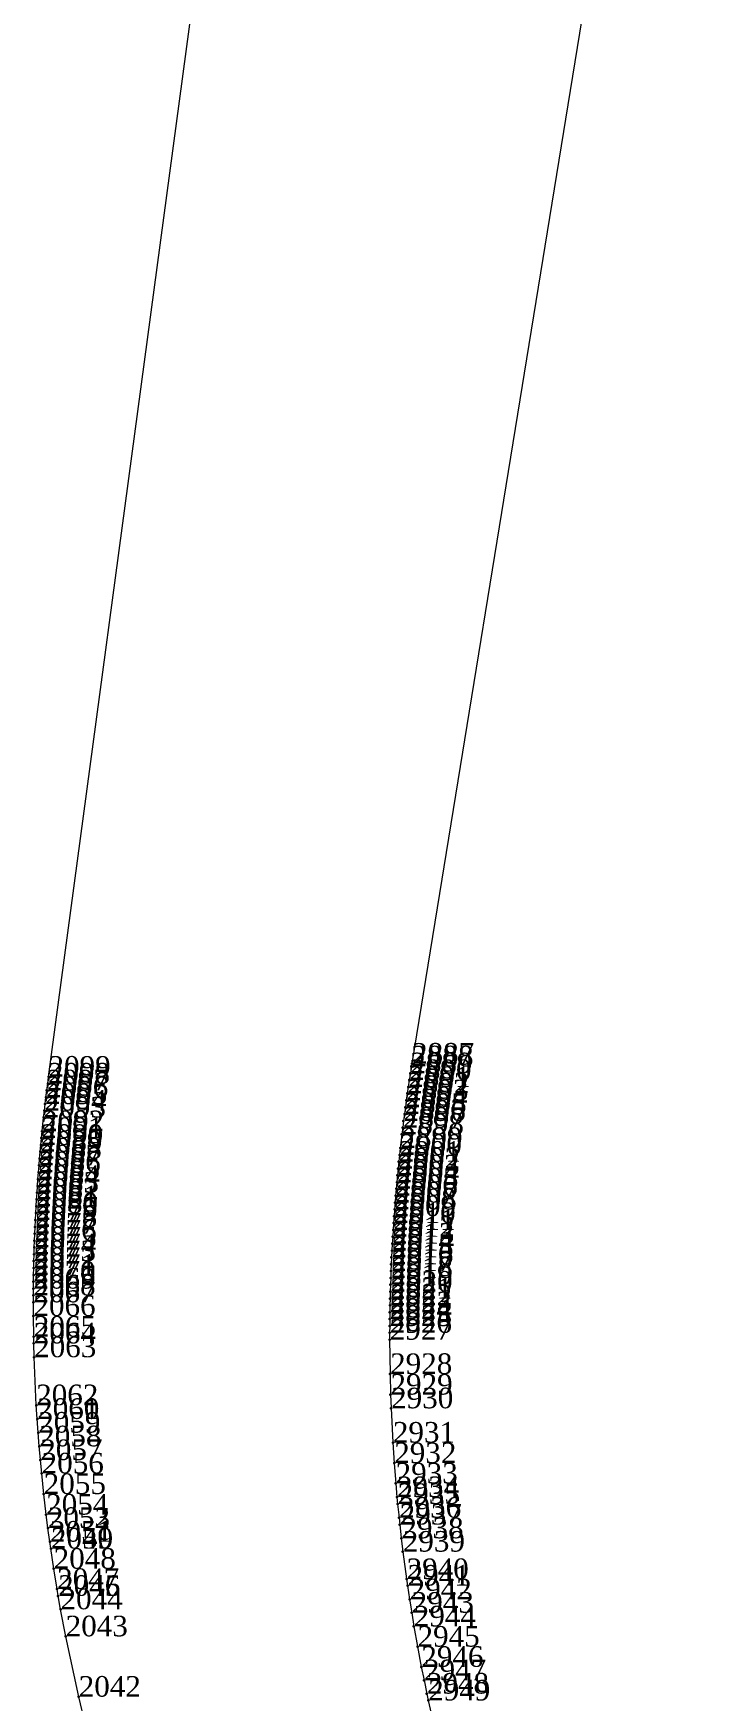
# Model space of a CAD drawing. Header units: metres. Extents: x 543554 to 549226, y 1840763 to 1844579.
# Drawn here: x 546879.62 to 546898.96, y 1842401.26 to 1842449.9 of the extents above; entities that cross this region are included whole.
import ezdxf

# ---------------------------------------------------------------- set-up
doc = ezdxf.new("R2010")
doc.units = ezdxf.units.M
doc.header["$MEASUREMENT"] = 0
for name, color, linetype, lineweight in [('Level 12', 7, 'Continuous', 0), ('Level 30', 7, 'Continuous', 0), ('Level 7', 7, 'Continuous', 0)]:
    doc.layers.add(name, color=color, linetype=linetype, lineweight=lineweight)
doc.styles.add('Style-Vntime', font='Vntime.shx')

# ---------------------------------------------------------------- blocks, each defined once
blk = doc.blocks.new('DDCT')
at = {"layer": 'Level 7', "color": 3, "linetype": 'Continuous', "lineweight": 30}
blk.add_point((0, 0), dxfattribs=at)
blk = doc.blocks.new('SHMIA_2041')
at = {"layer": 'Level 12', "color": 2, "linetype": 'Continuous', "lineweight": 0, "style": 'Style-Vntime'}
blk.add_text('2042', height=0.6, dxfattribs=at).set_placement((0, 0))
blk = doc.blocks.new('SHMIA_2042')
at = {"layer": 'Level 12', "color": 2, "linetype": 'Continuous', "lineweight": 0, "style": 'Style-Vntime'}
blk.add_text('2043', height=0.6, dxfattribs=at).set_placement((0, 0))
blk = doc.blocks.new('SHMIA_2043')
at = {"layer": 'Level 12', "color": 2, "linetype": 'Continuous', "lineweight": 0, "style": 'Style-Vntime'}
blk.add_text('2044', height=0.6, dxfattribs=at).set_placement((0, 0))
blk = doc.blocks.new('SHMIA_2044')
at = {"layer": 'Level 12', "color": 2, "linetype": 'Continuous', "lineweight": 0, "style": 'Style-Vntime'}
blk.add_text('2045', height=0.6, dxfattribs=at).set_placement((0, 0))
blk = doc.blocks.new('SHMIA_2045')
at = {"layer": 'Level 12', "color": 2, "linetype": 'Continuous', "lineweight": 0, "style": 'Style-Vntime'}
blk.add_text('2046', height=0.6, dxfattribs=at).set_placement((0, 0))
blk = doc.blocks.new('SHMIA_2046')
at = {"layer": 'Level 12', "color": 2, "linetype": 'Continuous', "lineweight": 0, "style": 'Style-Vntime'}
blk.add_text('2047', height=0.6, dxfattribs=at).set_placement((0, 0))
blk = doc.blocks.new('SHMIA_2047')
at = {"layer": 'Level 12', "color": 2, "linetype": 'Continuous', "lineweight": 0, "style": 'Style-Vntime'}
blk.add_text('2048', height=0.6, dxfattribs=at).set_placement((0, 0))
blk = doc.blocks.new('SHMIA_2048')
at = {"layer": 'Level 12', "color": 2, "linetype": 'Continuous', "lineweight": 0, "style": 'Style-Vntime'}
blk.add_text('2049', height=0.6, dxfattribs=at).set_placement((0, 0))
blk = doc.blocks.new('SHMIA_2049')
at = {"layer": 'Level 12', "color": 2, "linetype": 'Continuous', "lineweight": 0, "style": 'Style-Vntime'}
blk.add_text('2050', height=0.6, dxfattribs=at).set_placement((0, 0))
blk = doc.blocks.new('SHMIA_2050')
at = {"layer": 'Level 12', "color": 2, "linetype": 'Continuous', "lineweight": 0, "style": 'Style-Vntime'}
blk.add_text('2051', height=0.6, dxfattribs=at).set_placement((0, 0))
blk = doc.blocks.new('SHMIA_2051')
at = {"layer": 'Level 12', "color": 2, "linetype": 'Continuous', "lineweight": 0, "style": 'Style-Vntime'}
blk.add_text('2052', height=0.6, dxfattribs=at).set_placement((0, 0))
blk = doc.blocks.new('SHMIA_2052')
at = {"layer": 'Level 12', "color": 2, "linetype": 'Continuous', "lineweight": 0, "style": 'Style-Vntime'}
blk.add_text('2053', height=0.6, dxfattribs=at).set_placement((0, 0))
blk = doc.blocks.new('SHMIA_2053')
at = {"layer": 'Level 12', "color": 2, "linetype": 'Continuous', "lineweight": 0, "style": 'Style-Vntime'}
blk.add_text('2054', height=0.6, dxfattribs=at).set_placement((0, 0))
blk = doc.blocks.new('SHMIA_2054')
at = {"layer": 'Level 12', "color": 2, "linetype": 'Continuous', "lineweight": 0, "style": 'Style-Vntime'}
blk.add_text('2055', height=0.6, dxfattribs=at).set_placement((0, 0))
blk = doc.blocks.new('SHMIA_2055')
at = {"layer": 'Level 12', "color": 2, "linetype": 'Continuous', "lineweight": 0, "style": 'Style-Vntime'}
blk.add_text('2056', height=0.6, dxfattribs=at).set_placement((0, 0))
blk = doc.blocks.new('SHMIA_2056')
at = {"layer": 'Level 12', "color": 2, "linetype": 'Continuous', "lineweight": 0, "style": 'Style-Vntime'}
blk.add_text('2057', height=0.6, dxfattribs=at).set_placement((0, 0))
blk = doc.blocks.new('SHMIA_2057')
at = {"layer": 'Level 12', "color": 2, "linetype": 'Continuous', "lineweight": 0, "style": 'Style-Vntime'}
blk.add_text('2058', height=0.6, dxfattribs=at).set_placement((0, 0))
blk = doc.blocks.new('SHMIA_2058')
at = {"layer": 'Level 12', "color": 2, "linetype": 'Continuous', "lineweight": 0, "style": 'Style-Vntime'}
blk.add_text('2059', height=0.6, dxfattribs=at).set_placement((0, 0))
blk = doc.blocks.new('SHMIA_2059')
at = {"layer": 'Level 12', "color": 2, "linetype": 'Continuous', "lineweight": 0, "style": 'Style-Vntime'}
blk.add_text('2060', height=0.6, dxfattribs=at).set_placement((0, 0))
blk = doc.blocks.new('SHMIA_2060')
at = {"layer": 'Level 12', "color": 2, "linetype": 'Continuous', "lineweight": 0, "style": 'Style-Vntime'}
blk.add_text('2061', height=0.6, dxfattribs=at).set_placement((0, 0))
blk = doc.blocks.new('SHMIA_2061')
at = {"layer": 'Level 12', "color": 2, "linetype": 'Continuous', "lineweight": 0, "style": 'Style-Vntime'}
blk.add_text('2062', height=0.6, dxfattribs=at).set_placement((0, 0))
blk = doc.blocks.new('SHMIA_2062')
at = {"layer": 'Level 12', "color": 2, "linetype": 'Continuous', "lineweight": 0, "style": 'Style-Vntime'}
blk.add_text('2063', height=0.6, dxfattribs=at).set_placement((0, 0))
blk = doc.blocks.new('SHMIA_2063')
at = {"layer": 'Level 12', "color": 2, "linetype": 'Continuous', "lineweight": 0, "style": 'Style-Vntime'}
blk.add_text('2064', height=0.6, dxfattribs=at).set_placement((0, 0))
blk = doc.blocks.new('SHMIA_2064')
at = {"layer": 'Level 12', "color": 2, "linetype": 'Continuous', "lineweight": 0, "style": 'Style-Vntime'}
blk.add_text('2065', height=0.6, dxfattribs=at).set_placement((0, 0))
blk = doc.blocks.new('SHMIA_2065')
at = {"layer": 'Level 12', "color": 2, "linetype": 'Continuous', "lineweight": 0, "style": 'Style-Vntime'}
blk.add_text('2066', height=0.6, dxfattribs=at).set_placement((0, 0))
blk = doc.blocks.new('SHMIA_2066')
at = {"layer": 'Level 12', "color": 2, "linetype": 'Continuous', "lineweight": 0, "style": 'Style-Vntime'}
blk.add_text('2067', height=0.6, dxfattribs=at).set_placement((0, 0))
blk = doc.blocks.new('SHMIA_2067')
at = {"layer": 'Level 12', "color": 2, "linetype": 'Continuous', "lineweight": 0, "style": 'Style-Vntime'}
blk.add_text('2068', height=0.6, dxfattribs=at).set_placement((0, 0))
blk = doc.blocks.new('SHMIA_2068')
at = {"layer": 'Level 12', "color": 2, "linetype": 'Continuous', "lineweight": 0, "style": 'Style-Vntime'}
blk.add_text('2069', height=0.6, dxfattribs=at).set_placement((0, 0))
blk = doc.blocks.new('SHMIA_2069')
at = {"layer": 'Level 12', "color": 2, "linetype": 'Continuous', "lineweight": 0, "style": 'Style-Vntime'}
blk.add_text('2070', height=0.6, dxfattribs=at).set_placement((0, 0))
blk = doc.blocks.new('SHMIA_2070')
at = {"layer": 'Level 12', "color": 2, "linetype": 'Continuous', "lineweight": 0, "style": 'Style-Vntime'}
blk.add_text('2071', height=0.6, dxfattribs=at).set_placement((0, 0))
blk = doc.blocks.new('SHMIA_2071')
at = {"layer": 'Level 12', "color": 2, "linetype": 'Continuous', "lineweight": 0, "style": 'Style-Vntime'}
blk.add_text('2072', height=0.6, dxfattribs=at).set_placement((0, 0))
blk = doc.blocks.new('SHMIA_2072')
at = {"layer": 'Level 12', "color": 2, "linetype": 'Continuous', "lineweight": 0, "style": 'Style-Vntime'}
blk.add_text('2073', height=0.6, dxfattribs=at).set_placement((0, 0))
blk = doc.blocks.new('SHMIA_2073')
at = {"layer": 'Level 12', "color": 2, "linetype": 'Continuous', "lineweight": 0, "style": 'Style-Vntime'}
blk.add_text('2074', height=0.6, dxfattribs=at).set_placement((0, 0))
blk = doc.blocks.new('SHMIA_2074')
at = {"layer": 'Level 12', "color": 2, "linetype": 'Continuous', "lineweight": 0, "style": 'Style-Vntime'}
blk.add_text('2075', height=0.6, dxfattribs=at).set_placement((0, 0))
blk = doc.blocks.new('SHMIA_2075')
at = {"layer": 'Level 12', "color": 2, "linetype": 'Continuous', "lineweight": 0, "style": 'Style-Vntime'}
blk.add_text('2076', height=0.6, dxfattribs=at).set_placement((0, 0))
blk = doc.blocks.new('SHMIA_2076')
at = {"layer": 'Level 12', "color": 2, "linetype": 'Continuous', "lineweight": 0, "style": 'Style-Vntime'}
blk.add_text('2077', height=0.6, dxfattribs=at).set_placement((0, 0))
blk = doc.blocks.new('SHMIA_2077')
at = {"layer": 'Level 12', "color": 2, "linetype": 'Continuous', "lineweight": 0, "style": 'Style-Vntime'}
blk.add_text('2078', height=0.6, dxfattribs=at).set_placement((0, 0))
blk = doc.blocks.new('SHMIA_2078')
at = {"layer": 'Level 12', "color": 2, "linetype": 'Continuous', "lineweight": 0, "style": 'Style-Vntime'}
blk.add_text('2079', height=0.6, dxfattribs=at).set_placement((0, 0))
blk = doc.blocks.new('SHMIA_2079')
at = {"layer": 'Level 12', "color": 2, "linetype": 'Continuous', "lineweight": 0, "style": 'Style-Vntime'}
blk.add_text('2080', height=0.6, dxfattribs=at).set_placement((0, 0))
blk = doc.blocks.new('SHMIA_2080')
at = {"layer": 'Level 12', "color": 2, "linetype": 'Continuous', "lineweight": 0, "style": 'Style-Vntime'}
blk.add_text('2081', height=0.6, dxfattribs=at).set_placement((0, 0))
blk = doc.blocks.new('SHMIA_2081')
at = {"layer": 'Level 12', "color": 2, "linetype": 'Continuous', "lineweight": 0, "style": 'Style-Vntime'}
blk.add_text('2082', height=0.6, dxfattribs=at).set_placement((0, 0))
blk = doc.blocks.new('SHMIA_2082')
at = {"layer": 'Level 12', "color": 2, "linetype": 'Continuous', "lineweight": 0, "style": 'Style-Vntime'}
blk.add_text('2083', height=0.6, dxfattribs=at).set_placement((0, 0))
blk = doc.blocks.new('SHMIA_2083')
at = {"layer": 'Level 12', "color": 2, "linetype": 'Continuous', "lineweight": 0, "style": 'Style-Vntime'}
blk.add_text('2084', height=0.6, dxfattribs=at).set_placement((0, 0))
blk = doc.blocks.new('SHMIA_2084')
at = {"layer": 'Level 12', "color": 2, "linetype": 'Continuous', "lineweight": 0, "style": 'Style-Vntime'}
blk.add_text('2085', height=0.6, dxfattribs=at).set_placement((0, 0))
blk = doc.blocks.new('SHMIA_2085')
at = {"layer": 'Level 12', "color": 2, "linetype": 'Continuous', "lineweight": 0, "style": 'Style-Vntime'}
blk.add_text('2086', height=0.6, dxfattribs=at).set_placement((0, 0))
blk = doc.blocks.new('SHMIA_2086')
at = {"layer": 'Level 12', "color": 2, "linetype": 'Continuous', "lineweight": 0, "style": 'Style-Vntime'}
blk.add_text('2087', height=0.6, dxfattribs=at).set_placement((0, 0))
blk = doc.blocks.new('SHMIA_2087')
at = {"layer": 'Level 12', "color": 2, "linetype": 'Continuous', "lineweight": 0, "style": 'Style-Vntime'}
blk.add_text('2088', height=0.6, dxfattribs=at).set_placement((0, 0))
blk = doc.blocks.new('SHMIA_2088')
at = {"layer": 'Level 12', "color": 2, "linetype": 'Continuous', "lineweight": 0, "style": 'Style-Vntime'}
blk.add_text('2089', height=0.6, dxfattribs=at).set_placement((0, 0))
blk = doc.blocks.new('SHMIA_2089')
at = {"layer": 'Level 12', "color": 2, "linetype": 'Continuous', "lineweight": 0, "style": 'Style-Vntime'}
blk.add_text('2090', height=0.6, dxfattribs=at).set_placement((0, 0))
blk = doc.blocks.new('SHMIA_2090')
at = {"layer": 'Level 12', "color": 2, "linetype": 'Continuous', "lineweight": 0, "style": 'Style-Vntime'}
blk.add_text('2091', height=0.6, dxfattribs=at).set_placement((0, 0))
blk = doc.blocks.new('SHMIA_2091')
at = {"layer": 'Level 12', "color": 2, "linetype": 'Continuous', "lineweight": 0, "style": 'Style-Vntime'}
blk.add_text('2092', height=0.6, dxfattribs=at).set_placement((0, 0))
blk = doc.blocks.new('SHMIA_2092')
at = {"layer": 'Level 12', "color": 2, "linetype": 'Continuous', "lineweight": 0, "style": 'Style-Vntime'}
blk.add_text('2093', height=0.6, dxfattribs=at).set_placement((0, 0))
blk = doc.blocks.new('SHMIA_2093')
at = {"layer": 'Level 12', "color": 2, "linetype": 'Continuous', "lineweight": 0, "style": 'Style-Vntime'}
blk.add_text('2094', height=0.6, dxfattribs=at).set_placement((0, 0))
blk = doc.blocks.new('SHMIA_2094')
at = {"layer": 'Level 12', "color": 2, "linetype": 'Continuous', "lineweight": 0, "style": 'Style-Vntime'}
blk.add_text('2095', height=0.6, dxfattribs=at).set_placement((0, 0))
blk = doc.blocks.new('SHMIA_2095')
at = {"layer": 'Level 12', "color": 2, "linetype": 'Continuous', "lineweight": 0, "style": 'Style-Vntime'}
blk.add_text('2096', height=0.6, dxfattribs=at).set_placement((0, 0))
blk = doc.blocks.new('SHMIA_2096')
at = {"layer": 'Level 12', "color": 2, "linetype": 'Continuous', "lineweight": 0, "style": 'Style-Vntime'}
blk.add_text('2097', height=0.6, dxfattribs=at).set_placement((0, 0))
blk = doc.blocks.new('SHMIA_2097')
at = {"layer": 'Level 12', "color": 2, "linetype": 'Continuous', "lineweight": 0, "style": 'Style-Vntime'}
blk.add_text('2098', height=0.6, dxfattribs=at).set_placement((0, 0))
blk = doc.blocks.new('SHMIA_2098')
at = {"layer": 'Level 12', "color": 2, "linetype": 'Continuous', "lineweight": 0, "style": 'Style-Vntime'}
blk.add_text('2099', height=0.6, dxfattribs=at).set_placement((0, 0))
blk = doc.blocks.new('SHMIA_2886')
at = {"layer": 'Level 12', "color": 2, "linetype": 'Continuous', "lineweight": 0, "style": 'Style-Vntime'}
blk.add_text('2887', height=0.6, dxfattribs=at).set_placement((0, 0))
blk = doc.blocks.new('SHMIA_2887')
at = {"layer": 'Level 12', "color": 2, "linetype": 'Continuous', "lineweight": 0, "style": 'Style-Vntime'}
blk.add_text('2888', height=0.6, dxfattribs=at).set_placement((0, 0))
blk = doc.blocks.new('SHMIA_2888')
at = {"layer": 'Level 12', "color": 2, "linetype": 'Continuous', "lineweight": 0, "style": 'Style-Vntime'}
blk.add_text('2889', height=0.6, dxfattribs=at).set_placement((0, 0))
blk = doc.blocks.new('SHMIA_2889')
at = {"layer": 'Level 12', "color": 2, "linetype": 'Continuous', "lineweight": 0, "style": 'Style-Vntime'}
blk.add_text('2890', height=0.6, dxfattribs=at).set_placement((0, 0))
blk = doc.blocks.new('SHMIA_2890')
at = {"layer": 'Level 12', "color": 2, "linetype": 'Continuous', "lineweight": 0, "style": 'Style-Vntime'}
blk.add_text('2891', height=0.6, dxfattribs=at).set_placement((0, 0))
blk = doc.blocks.new('SHMIA_2891')
at = {"layer": 'Level 12', "color": 2, "linetype": 'Continuous', "lineweight": 0, "style": 'Style-Vntime'}
blk.add_text('2892', height=0.6, dxfattribs=at).set_placement((0, 0))
blk = doc.blocks.new('SHMIA_2892')
at = {"layer": 'Level 12', "color": 2, "linetype": 'Continuous', "lineweight": 0, "style": 'Style-Vntime'}
blk.add_text('2893', height=0.6, dxfattribs=at).set_placement((0, 0))
blk = doc.blocks.new('SHMIA_2893')
at = {"layer": 'Level 12', "color": 2, "linetype": 'Continuous', "lineweight": 0, "style": 'Style-Vntime'}
blk.add_text('2894', height=0.6, dxfattribs=at).set_placement((0, 0))
blk = doc.blocks.new('SHMIA_2894')
at = {"layer": 'Level 12', "color": 2, "linetype": 'Continuous', "lineweight": 0, "style": 'Style-Vntime'}
blk.add_text('2895', height=0.6, dxfattribs=at).set_placement((0, 0))
blk = doc.blocks.new('SHMIA_2895')
at = {"layer": 'Level 12', "color": 2, "linetype": 'Continuous', "lineweight": 0, "style": 'Style-Vntime'}
blk.add_text('2896', height=0.6, dxfattribs=at).set_placement((0, 0))
blk = doc.blocks.new('SHMIA_2896')
at = {"layer": 'Level 12', "color": 2, "linetype": 'Continuous', "lineweight": 0, "style": 'Style-Vntime'}
blk.add_text('2897', height=0.6, dxfattribs=at).set_placement((0, 0))
blk = doc.blocks.new('SHMIA_2897')
at = {"layer": 'Level 12', "color": 2, "linetype": 'Continuous', "lineweight": 0, "style": 'Style-Vntime'}
blk.add_text('2898', height=0.6, dxfattribs=at).set_placement((0, 0))
blk = doc.blocks.new('SHMIA_2898')
at = {"layer": 'Level 12', "color": 2, "linetype": 'Continuous', "lineweight": 0, "style": 'Style-Vntime'}
blk.add_text('2899', height=0.6, dxfattribs=at).set_placement((0, 0))
blk = doc.blocks.new('SHMIA_2899')
at = {"layer": 'Level 12', "color": 2, "linetype": 'Continuous', "lineweight": 0, "style": 'Style-Vntime'}
blk.add_text('2900', height=0.6, dxfattribs=at).set_placement((0, 0))
blk = doc.blocks.new('SHMIA_2900')
at = {"layer": 'Level 12', "color": 2, "linetype": 'Continuous', "lineweight": 0, "style": 'Style-Vntime'}
blk.add_text('2901', height=0.6, dxfattribs=at).set_placement((0, 0))
blk = doc.blocks.new('SHMIA_2901')
at = {"layer": 'Level 12', "color": 2, "linetype": 'Continuous', "lineweight": 0, "style": 'Style-Vntime'}
blk.add_text('2902', height=0.6, dxfattribs=at).set_placement((0, 0))
blk = doc.blocks.new('SHMIA_2902')
at = {"layer": 'Level 12', "color": 2, "linetype": 'Continuous', "lineweight": 0, "style": 'Style-Vntime'}
blk.add_text('2903', height=0.6, dxfattribs=at).set_placement((0, 0))
blk = doc.blocks.new('SHMIA_2903')
at = {"layer": 'Level 12', "color": 2, "linetype": 'Continuous', "lineweight": 0, "style": 'Style-Vntime'}
blk.add_text('2904', height=0.6, dxfattribs=at).set_placement((0, 0))
blk = doc.blocks.new('SHMIA_2904')
at = {"layer": 'Level 12', "color": 2, "linetype": 'Continuous', "lineweight": 0, "style": 'Style-Vntime'}
blk.add_text('2905', height=0.6, dxfattribs=at).set_placement((0, 0))
blk = doc.blocks.new('SHMIA_2905')
at = {"layer": 'Level 12', "color": 2, "linetype": 'Continuous', "lineweight": 0, "style": 'Style-Vntime'}
blk.add_text('2906', height=0.6, dxfattribs=at).set_placement((0, 0))
blk = doc.blocks.new('SHMIA_2906')
at = {"layer": 'Level 12', "color": 2, "linetype": 'Continuous', "lineweight": 0, "style": 'Style-Vntime'}
blk.add_text('2907', height=0.6, dxfattribs=at).set_placement((0, 0))
blk = doc.blocks.new('SHMIA_2907')
at = {"layer": 'Level 12', "color": 2, "linetype": 'Continuous', "lineweight": 0, "style": 'Style-Vntime'}
blk.add_text('2908', height=0.6, dxfattribs=at).set_placement((0, 0))
blk = doc.blocks.new('SHMIA_2908')
at = {"layer": 'Level 12', "color": 2, "linetype": 'Continuous', "lineweight": 0, "style": 'Style-Vntime'}
blk.add_text('2909', height=0.6, dxfattribs=at).set_placement((0, 0))
blk = doc.blocks.new('SHMIA_2909')
at = {"layer": 'Level 12', "color": 2, "linetype": 'Continuous', "lineweight": 0, "style": 'Style-Vntime'}
blk.add_text('2910', height=0.6, dxfattribs=at).set_placement((0, 0))
blk = doc.blocks.new('SHMIA_2910')
at = {"layer": 'Level 12', "color": 2, "linetype": 'Continuous', "lineweight": 0, "style": 'Style-Vntime'}
blk.add_text('2911', height=0.6, dxfattribs=at).set_placement((0, 0))
blk = doc.blocks.new('SHMIA_2911')
at = {"layer": 'Level 12', "color": 2, "linetype": 'Continuous', "lineweight": 0, "style": 'Style-Vntime'}
blk.add_text('2912', height=0.6, dxfattribs=at).set_placement((0, 0))
blk = doc.blocks.new('SHMIA_2912')
at = {"layer": 'Level 12', "color": 2, "linetype": 'Continuous', "lineweight": 0, "style": 'Style-Vntime'}
blk.add_text('2913', height=0.6, dxfattribs=at).set_placement((0, 0))
blk = doc.blocks.new('SHMIA_2913')
at = {"layer": 'Level 12', "color": 2, "linetype": 'Continuous', "lineweight": 0, "style": 'Style-Vntime'}
blk.add_text('2914', height=0.6, dxfattribs=at).set_placement((0, 0))
blk = doc.blocks.new('SHMIA_2914')
at = {"layer": 'Level 12', "color": 2, "linetype": 'Continuous', "lineweight": 0, "style": 'Style-Vntime'}
blk.add_text('2915', height=0.6, dxfattribs=at).set_placement((0, 0))
blk = doc.blocks.new('SHMIA_2915')
at = {"layer": 'Level 12', "color": 2, "linetype": 'Continuous', "lineweight": 0, "style": 'Style-Vntime'}
blk.add_text('2916', height=0.6, dxfattribs=at).set_placement((0, 0))
blk = doc.blocks.new('SHMIA_2916')
at = {"layer": 'Level 12', "color": 2, "linetype": 'Continuous', "lineweight": 0, "style": 'Style-Vntime'}
blk.add_text('2917', height=0.6, dxfattribs=at).set_placement((0, 0))
blk = doc.blocks.new('SHMIA_2917')
at = {"layer": 'Level 12', "color": 2, "linetype": 'Continuous', "lineweight": 0, "style": 'Style-Vntime'}
blk.add_text('2918', height=0.6, dxfattribs=at).set_placement((0, 0))
blk = doc.blocks.new('SHMIA_2918')
at = {"layer": 'Level 12', "color": 2, "linetype": 'Continuous', "lineweight": 0, "style": 'Style-Vntime'}
blk.add_text('2919', height=0.6, dxfattribs=at).set_placement((0, 0))
blk = doc.blocks.new('SHMIA_2919')
at = {"layer": 'Level 12', "color": 2, "linetype": 'Continuous', "lineweight": 0, "style": 'Style-Vntime'}
blk.add_text('2920', height=0.6, dxfattribs=at).set_placement((0, 0))
blk = doc.blocks.new('SHMIA_2920')
at = {"layer": 'Level 12', "color": 2, "linetype": 'Continuous', "lineweight": 0, "style": 'Style-Vntime'}
blk.add_text('2921', height=0.6, dxfattribs=at).set_placement((0, 0))
blk = doc.blocks.new('SHMIA_2921')
at = {"layer": 'Level 12', "color": 2, "linetype": 'Continuous', "lineweight": 0, "style": 'Style-Vntime'}
blk.add_text('2922', height=0.6, dxfattribs=at).set_placement((0, 0))
blk = doc.blocks.new('SHMIA_2922')
at = {"layer": 'Level 12', "color": 2, "linetype": 'Continuous', "lineweight": 0, "style": 'Style-Vntime'}
blk.add_text('2923', height=0.6, dxfattribs=at).set_placement((0, 0))
blk = doc.blocks.new('SHMIA_2923')
at = {"layer": 'Level 12', "color": 2, "linetype": 'Continuous', "lineweight": 0, "style": 'Style-Vntime'}
blk.add_text('2924', height=0.6, dxfattribs=at).set_placement((0, 0))
blk = doc.blocks.new('SHMIA_2924')
at = {"layer": 'Level 12', "color": 2, "linetype": 'Continuous', "lineweight": 0, "style": 'Style-Vntime'}
blk.add_text('2925', height=0.6, dxfattribs=at).set_placement((0, 0))
blk = doc.blocks.new('SHMIA_2925')
at = {"layer": 'Level 12', "color": 2, "linetype": 'Continuous', "lineweight": 0, "style": 'Style-Vntime'}
blk.add_text('2926', height=0.6, dxfattribs=at).set_placement((0, 0))
blk = doc.blocks.new('SHMIA_2926')
at = {"layer": 'Level 12', "color": 2, "linetype": 'Continuous', "lineweight": 0, "style": 'Style-Vntime'}
blk.add_text('2927', height=0.6, dxfattribs=at).set_placement((0, 0))
blk = doc.blocks.new('SHMIA_2927')
at = {"layer": 'Level 12', "color": 2, "linetype": 'Continuous', "lineweight": 0, "style": 'Style-Vntime'}
blk.add_text('2928', height=0.6, dxfattribs=at).set_placement((0, 0))
blk = doc.blocks.new('SHMIA_2928')
at = {"layer": 'Level 12', "color": 2, "linetype": 'Continuous', "lineweight": 0, "style": 'Style-Vntime'}
blk.add_text('2929', height=0.6, dxfattribs=at).set_placement((0, 0))
blk = doc.blocks.new('SHMIA_2929')
at = {"layer": 'Level 12', "color": 2, "linetype": 'Continuous', "lineweight": 0, "style": 'Style-Vntime'}
blk.add_text('2930', height=0.6, dxfattribs=at).set_placement((0, 0))
blk = doc.blocks.new('SHMIA_2930')
at = {"layer": 'Level 12', "color": 2, "linetype": 'Continuous', "lineweight": 0, "style": 'Style-Vntime'}
blk.add_text('2931', height=0.6, dxfattribs=at).set_placement((0, 0))
blk = doc.blocks.new('SHMIA_2931')
at = {"layer": 'Level 12', "color": 2, "linetype": 'Continuous', "lineweight": 0, "style": 'Style-Vntime'}
blk.add_text('2932', height=0.6, dxfattribs=at).set_placement((0, 0))
blk = doc.blocks.new('SHMIA_2932')
at = {"layer": 'Level 12', "color": 2, "linetype": 'Continuous', "lineweight": 0, "style": 'Style-Vntime'}
blk.add_text('2933', height=0.6, dxfattribs=at).set_placement((0, 0))
blk = doc.blocks.new('SHMIA_2933')
at = {"layer": 'Level 12', "color": 2, "linetype": 'Continuous', "lineweight": 0, "style": 'Style-Vntime'}
blk.add_text('2934', height=0.6, dxfattribs=at).set_placement((0, 0))
blk = doc.blocks.new('SHMIA_2934')
at = {"layer": 'Level 12', "color": 2, "linetype": 'Continuous', "lineweight": 0, "style": 'Style-Vntime'}
blk.add_text('2935', height=0.6, dxfattribs=at).set_placement((0, 0))
blk = doc.blocks.new('SHMIA_2935')
at = {"layer": 'Level 12', "color": 2, "linetype": 'Continuous', "lineweight": 0, "style": 'Style-Vntime'}
blk.add_text('2936', height=0.6, dxfattribs=at).set_placement((0, 0))
blk = doc.blocks.new('SHMIA_2936')
at = {"layer": 'Level 12', "color": 2, "linetype": 'Continuous', "lineweight": 0, "style": 'Style-Vntime'}
blk.add_text('2937', height=0.6, dxfattribs=at).set_placement((0, 0))
blk = doc.blocks.new('SHMIA_2937')
at = {"layer": 'Level 12', "color": 2, "linetype": 'Continuous', "lineweight": 0, "style": 'Style-Vntime'}
blk.add_text('2938', height=0.6, dxfattribs=at).set_placement((0, 0))
blk = doc.blocks.new('SHMIA_2938')
at = {"layer": 'Level 12', "color": 2, "linetype": 'Continuous', "lineweight": 0, "style": 'Style-Vntime'}
blk.add_text('2939', height=0.6, dxfattribs=at).set_placement((0, 0))
blk = doc.blocks.new('SHMIA_2939')
at = {"layer": 'Level 12', "color": 2, "linetype": 'Continuous', "lineweight": 0, "style": 'Style-Vntime'}
blk.add_text('2940', height=0.6, dxfattribs=at).set_placement((0, 0))
blk = doc.blocks.new('SHMIA_2940')
at = {"layer": 'Level 12', "color": 2, "linetype": 'Continuous', "lineweight": 0, "style": 'Style-Vntime'}
blk.add_text('2941', height=0.6, dxfattribs=at).set_placement((0, 0))
blk = doc.blocks.new('SHMIA_2941')
at = {"layer": 'Level 12', "color": 2, "linetype": 'Continuous', "lineweight": 0, "style": 'Style-Vntime'}
blk.add_text('2942', height=0.6, dxfattribs=at).set_placement((0, 0))
blk = doc.blocks.new('SHMIA_2942')
at = {"layer": 'Level 12', "color": 2, "linetype": 'Continuous', "lineweight": 0, "style": 'Style-Vntime'}
blk.add_text('2943', height=0.6, dxfattribs=at).set_placement((0, 0))
blk = doc.blocks.new('SHMIA_2943')
at = {"layer": 'Level 12', "color": 2, "linetype": 'Continuous', "lineweight": 0, "style": 'Style-Vntime'}
blk.add_text('2944', height=0.6, dxfattribs=at).set_placement((0, 0))
blk = doc.blocks.new('SHMIA_2944')
at = {"layer": 'Level 12', "color": 2, "linetype": 'Continuous', "lineweight": 0, "style": 'Style-Vntime'}
blk.add_text('2945', height=0.6, dxfattribs=at).set_placement((0, 0))
blk = doc.blocks.new('SHMIA_2945')
at = {"layer": 'Level 12', "color": 2, "linetype": 'Continuous', "lineweight": 0, "style": 'Style-Vntime'}
blk.add_text('2946', height=0.6, dxfattribs=at).set_placement((0, 0))
blk = doc.blocks.new('SHMIA_2946')
at = {"layer": 'Level 12', "color": 2, "linetype": 'Continuous', "lineweight": 0, "style": 'Style-Vntime'}
blk.add_text('2947', height=0.6, dxfattribs=at).set_placement((0, 0))
blk = doc.blocks.new('SHMIA_2947')
at = {"layer": 'Level 12', "color": 2, "linetype": 'Continuous', "lineweight": 0, "style": 'Style-Vntime'}
blk.add_text('2948', height=0.6, dxfattribs=at).set_placement((0, 0))
blk = doc.blocks.new('SHMIA_2948')
at = {"layer": 'Level 12', "color": 2, "linetype": 'Continuous', "lineweight": 0, "style": 'Style-Vntime'}
blk.add_text('2949', height=0.6, dxfattribs=at).set_placement((0, 0))

msp = doc.modelspace()

# ---------------------------------------------------------------- linework, layer by layer
at = {"layer": 'Level 30', "color": 2, "linetype": 'Continuous', "lineweight": 0, "flags": 128}
for points in [[(546881.1313, 1842400.6223), (546880.9422, 1842401.3996), (546880.5622, 1842403.1589), (546880.4138, 1842403.945), (546880.3443, 1842404.3389), (546880.3443, 1842404.339), (546880.3107, 1842404.5361), (546880.2147, 1842405.1284), (546880.1258, 1842405.7217), (546880.1258, 1842405.7218), (546880.0978, 1842405.9198), (546880.0441, 1842406.3161), (546880.0441, 1842406.3162), (546879.9936, 1842406.713), (546879.9237, 1842407.3089), (546879.861, 1842407.9056), (546879.8232, 1842408.3038), (546879.7886, 1842408.7023), (546879.7572, 1842409.1011), (546879.7289, 1842409.5), (546879.7289, 1842409.5001), (546879.7039, 1842409.8993), (546879.6414, 1842411.2978), (546879.6307, 1842411.6977), (546879.6266, 1842411.8976), (546879.619, 1842412.4976), (546879.6179, 1842412.8976), (546879.6186, 1842413.0976), (546879.62, 1842413.2976), (546879.6223, 1842413.4976), (546879.6254, 1842413.6975), (546879.6292, 1842413.8975), (546879.6339, 1842414.0975), (546879.6394, 1842414.2974), (546879.6456, 1842414.4973), (546879.6527, 1842414.6972), (546879.6606, 1842414.897), (546879.6692, 1842415.0968), (546879.6787, 1842415.2966), (546879.6889, 1842415.4963), (546879.7, 1842415.696), (546879.7119, 1842415.8957), (546879.7245, 1842416.0953), (546879.738, 1842416.2948), (546879.7522, 1842416.4943), (546879.7673, 1842416.6937), (546879.7831, 1842416.8931), (546879.7998, 1842417.0924), (546879.8172, 1842417.2917), (546879.8355, 1842417.4908), (546879.8545, 1842417.6899), (546879.8743, 1842417.8889), (546879.9164, 1842418.2867), (546879.9386, 1842418.4855), (546879.9616, 1842418.6841), (546879.9854, 1842418.8827), (546880.01, 1842419.0812), (546880.0354, 1842419.2796), (546880.0616, 1842419.4776), (546886.9571, 1842470.8894)], [(546898.9571, 1842470.8894), (546890.6552, 1842419.8647), (546890.641, 1842419.7768), (546890.6097, 1842419.5793), (546890.5791, 1842419.3816), (546890.5493, 1842419.1839), (546890.5203, 1842418.986), (546890.4921, 1842418.788), (546890.4647, 1842418.5899), (546890.438, 1842418.3917), (546890.4122, 1842418.1933), (546890.3872, 1842417.9949), (546890.3629, 1842417.7964), (546890.3168, 1842417.399), (546890.295, 1842417.2002), (546890.2739, 1842417.0014), (546890.2536, 1842416.8024), (546890.2342, 1842416.6033), (546890.2155, 1842416.4042), (546890.1976, 1842416.205), (546890.1805, 1842416.0057), (546890.1643, 1842415.8064), (546890.1488, 1842415.607), (546890.1341, 1842415.4075), (546890.1202, 1842415.208), (546890.1071, 1842415.0085), (546890.0948, 1842414.8088), (546890.0833, 1842414.6092), (546890.0726, 1842414.4095), (546890.0627, 1842414.2097), (546890.0536, 1842414.0099), (546890.0453, 1842413.8101), (546890.0378, 1842413.6102), (546890.0311, 1842413.4103), (546890.0252, 1842413.2104), (546890.0201, 1842413.0105), (546890.0158, 1842412.8105), (546890.0123, 1842412.6106), (546890.0096, 1842412.4106), (546890.0077, 1842412.2106), (546890.0066, 1842412.0106), (546890.0063, 1842411.8106), (546890.0168, 1842410.8107), (546890.0327, 1842410.2109), (546890.0473, 1842409.8111), (546890.0977, 1842408.8124), (546890.1376, 1842408.2138), (546890.1847, 1842407.6156), (546890.22, 1842407.2172), (546890.2389, 1842407.0181), (546890.279, 1842406.6201), (546890.3003, 1842406.4212), (546890.3452, 1842406.0238), (546890.3932, 1842405.6267), (546890.4989, 1842404.8337), (546890.5273, 1842404.6357), (546890.5865, 1842404.2401), (546890.6488, 1842403.845), (546890.7144, 1842403.4504), (546890.8185, 1842402.8595), (546890.9298, 1842402.2699), (546891.0079, 1842401.8776), (546891.0891, 1842401.4859), (546891.1309, 1842401.2903), (546891.4933, 1842399.732)]]:
    msp.add_lwpolyline(points, dxfattribs=at)

# ---------------------------------------------------------------- block references
at = {"layer": 'Level 12', "color": 2, "linetype": 'Continuous', "lineweight": 0}
for name, p in [('SHMIA_2887', (546890.64, 1842419.78)), ('SHMIA_2886', (546890.66, 1842419.86)), ('SHMIA_2097', (546880.04, 1842419.28)), ('SHMIA_2098', (546880.06, 1842419.48)), ('SHMIA_2889', (546890.58, 1842419.38)), ('SHMIA_2888', (546890.61, 1842419.58)), ('SHMIA_2095', (546879.99, 1842418.88)), ('SHMIA_2096', (546880.01, 1842419.08)), ('SHMIA_2891', (546890.52, 1842418.99)), ('SHMIA_2890', (546890.55, 1842419.18)), ('SHMIA_2093', (546879.94, 1842418.49)), ('SHMIA_2094', (546879.96, 1842418.68)), ('SHMIA_2894', (546890.44, 1842418.39)), ('SHMIA_2893', (546890.46, 1842418.59)), ('SHMIA_2892', (546890.49, 1842418.79)), ('SHMIA_2091', (546879.87, 1842417.89)), ('SHMIA_2092', (546879.92, 1842418.29)), ('SHMIA_2896', (546890.39, 1842417.99)), ('SHMIA_2895', (546890.41, 1842418.19)), ('SHMIA_2089', (546879.84, 1842417.49)), ('SHMIA_2090', (546879.85, 1842417.69)), ('SHMIA_2898', (546890.32, 1842417.4)), ('SHMIA_2897', (546890.36, 1842417.8)), ('SHMIA_2086', (546879.78, 1842416.89)), ('SHMIA_2087', (546879.8, 1842417.09)), ('SHMIA_2088', (546879.82, 1842417.29)), ('SHMIA_2900', (546890.27, 1842417)), ('SHMIA_2899', (546890.3, 1842417.2)), ('SHMIA_2084', (546879.75, 1842416.49)), ('SHMIA_2085', (546879.77, 1842416.69)), ('SHMIA_2903', (546890.22, 1842416.4)), ('SHMIA_2902', (546890.23, 1842416.6)), ('SHMIA_2901', (546890.25, 1842416.8)), ('SHMIA_2081', (546879.71, 1842415.9)), ('SHMIA_2082', (546879.72, 1842416.1)), ('SHMIA_2083', (546879.74, 1842416.29)), ('SHMIA_2905', (546890.18, 1842416.01)), ('SHMIA_2904', (546890.2, 1842416.21)), ('SHMIA_2079', (546879.69, 1842415.5)), ('SHMIA_2080', (546879.7, 1842415.7)), ('SHMIA_2908', (546890.13, 1842415.41)), ('SHMIA_2907', (546890.15, 1842415.61)), ('SHMIA_2906', (546890.16, 1842415.81)), ('SHMIA_2076', (546879.66, 1842414.9)), ('SHMIA_2077', (546879.67, 1842415.1)), ('SHMIA_2078', (546879.68, 1842415.3)), ('SHMIA_2910', (546890.11, 1842415.01)), ('SHMIA_2909', (546890.12, 1842415.21)), ('SHMIA_2075', (546879.65, 1842414.7)), ('SHMIA_2074', (546879.65, 1842414.5)), ('SHMIA_2912', (546890.08, 1842414.61)), ('SHMIA_2911', (546890.09, 1842414.81)), ('SHMIA_2072', (546879.63, 1842414.1)), ('SHMIA_2073', (546879.64, 1842414.3)), ('SHMIA_2915', (546890.05, 1842414.01)), ('SHMIA_2914', (546890.06, 1842414.21)), ('SHMIA_2913', (546890.07, 1842414.41)), ('SHMIA_2069', (546879.62, 1842413.5)), ('SHMIA_2071', (546879.63, 1842413.9)), ('SHMIA_2070', (546879.63, 1842413.7)), ('SHMIA_2917', (546890.04, 1842413.61)), ('SHMIA_2916', (546890.05, 1842413.81)), ('SHMIA_2068', (546879.62, 1842413.3)), ('SHMIA_2067', (546879.62, 1842413.1)), ('SHMIA_2920', (546890.02, 1842413.01)), ('SHMIA_2918', (546890.03, 1842413.41)), ('SHMIA_2919', (546890.03, 1842413.21)), ('SHMIA_2066', (546879.62, 1842412.9)), ('SHMIA_2065', (546879.62, 1842412.5)), ('SHMIA_2922', (546890.01, 1842412.61)), ('SHMIA_2921', (546890.02, 1842412.81)), ('SHMIA_2923', (546890.01, 1842412.41)), ('SHMIA_2924', (546890.01, 1842412.21)), ('SHMIA_2925', (546890.01, 1842412.01)), ('SHMIA_2064', (546879.63, 1842411.9)), ('SHMIA_2063', (546879.63, 1842411.7)), ('SHMIA_2926', (546890.01, 1842411.81)), ('SHMIA_2062', (546879.64, 1842411.3)), ('SHMIA_2927', (546890.02, 1842410.81)), ('SHMIA_2928', (546890.03, 1842410.21)), ('SHMIA_2061', (546879.7, 1842409.9)), ('SHMIA_2929', (546890.05, 1842409.81)), ('SHMIA_2059', (546879.73, 1842409.5)), ('SHMIA_2060', (546879.73, 1842409.5)), ('SHMIA_2058', (546879.76, 1842409.1)), ('SHMIA_2057', (546879.79, 1842408.7)), ('SHMIA_2930', (546890.1, 1842408.81)), ('SHMIA_2056', (546879.82, 1842408.3)), ('SHMIA_2931', (546890.14, 1842408.21)), ('SHMIA_2055', (546879.86, 1842407.91)), ('SHMIA_2932', (546890.18, 1842407.62)), ('SHMIA_2054', (546879.92, 1842407.31)), ('SHMIA_2933', (546890.22, 1842407.22)), ('SHMIA_2053', (546879.99, 1842406.71)), ('SHMIA_2934', (546890.24, 1842407.02)), ('SHMIA_2051', (546880.04, 1842406.32)), ('SHMIA_2052', (546880.04, 1842406.32)), ('SHMIA_2935', (546890.28, 1842406.62)), ('SHMIA_2936', (546890.3, 1842406.42)), ('SHMIA_2050', (546880.1, 1842405.92)), ('SHMIA_2048', (546880.13, 1842405.72)), ('SHMIA_2049', (546880.13, 1842405.72)), ('SHMIA_2937', (546890.35, 1842406.02)), ('SHMIA_2938', (546890.39, 1842405.63)), ('SHMIA_2047', (546880.21, 1842405.13)), ('SHMIA_2939', (546890.5, 1842404.83)), ('SHMIA_2046', (546880.31, 1842404.54)), ('SHMIA_2044', (546880.34, 1842404.34)), ('SHMIA_2045', (546880.34, 1842404.34)), ('SHMIA_2940', (546890.53, 1842404.64)), ('SHMIA_2941', (546890.59, 1842404.24)), ('SHMIA_2043', (546880.41, 1842403.95)), ('SHMIA_2942', (546890.65, 1842403.85)), ('SHMIA_2943', (546890.71, 1842403.45)), ('SHMIA_2042', (546880.56, 1842403.16)), ('SHMIA_2944', (546890.82, 1842402.86)), ('SHMIA_2945', (546890.93, 1842402.27)), ('SHMIA_2946', (546891.01, 1842401.88)), ('SHMIA_2041', (546880.94, 1842401.4)), ('SHMIA_2947', (546891.09, 1842401.49)), ('SHMIA_2948', (546891.13, 1842401.29))]:
    msp.add_blockref(name, p, dxfattribs=at)
at = {"layer": 'Level 7', "color": 3, "linetype": 'Continuous', "lineweight": 30}
for p in [(546880.06, 1842419.48), (546890.61, 1842419.58), (546890.64, 1842419.78), (546890.66, 1842419.86), (546880.01, 1842419.08), (546880.04, 1842419.28), (546890.52, 1842418.99), (546890.55, 1842419.18), (546890.58, 1842419.38), (546879.94, 1842418.49), (546879.96, 1842418.68), (546879.99, 1842418.88), (546890.46, 1842418.59), (546890.49, 1842418.79), (546879.92, 1842418.29), (546890.39, 1842417.99), (546890.41, 1842418.19), (546890.44, 1842418.39), (546879.84, 1842417.49), (546879.85, 1842417.69), (546879.87, 1842417.89), (546890.36, 1842417.8), (546879.8, 1842417.09), (546879.82, 1842417.29), (546890.27, 1842417), (546890.3, 1842417.2), (546890.32, 1842417.4), (546879.75, 1842416.49), (546879.77, 1842416.69), (546879.78, 1842416.89), (546890.23, 1842416.6), (546890.25, 1842416.8), (546879.72, 1842416.1), (546879.74, 1842416.29), (546890.18, 1842416.01), (546890.2, 1842416.21), (546890.22, 1842416.4), (546879.7, 1842415.7), (546879.71, 1842415.9), (546890.15, 1842415.61), (546890.16, 1842415.81), (546879.67, 1842415.1), (546879.68, 1842415.3), (546879.69, 1842415.5), (546890.12, 1842415.21), (546890.13, 1842415.41), (546879.65, 1842414.7), (546879.66, 1842414.9), (546890.08, 1842414.61), (546890.09, 1842414.81), (546890.11, 1842415.01), (546879.63, 1842414.1), (546879.64, 1842414.3), (546879.65, 1842414.5), (546890.06, 1842414.21), (546890.07, 1842414.41), (546879.63, 1842413.9), (546879.63, 1842413.7), (546890.04, 1842413.61), (546890.05, 1842414.01), (546890.05, 1842413.81), (546879.62, 1842413.5), (546879.62, 1842413.3), (546879.62, 1842413.1), (546890.03, 1842413.41), (546890.03, 1842413.21), (546879.62, 1842412.9), (546890.01, 1842412.61), (546890.02, 1842413.01), (546890.02, 1842412.81), (546879.62, 1842412.5), (546890.01, 1842412.41), (546890.01, 1842412.21), (546879.63, 1842411.9), (546879.63, 1842411.7), (546890.01, 1842412.01), (546890.01, 1842411.81), (546879.64, 1842411.3), (546890.02, 1842410.81), (546890.03, 1842410.21), (546879.7, 1842409.9), (546890.05, 1842409.81), (546879.73, 1842409.5), (546879.73, 1842409.5), (546879.76, 1842409.1), (546879.79, 1842408.7), (546890.1, 1842408.81), (546879.82, 1842408.3), (546879.86, 1842407.91), (546890.14, 1842408.21), (546879.92, 1842407.31), (546890.18, 1842407.62), (546890.22, 1842407.22), (546890.24, 1842407.02), (546879.99, 1842406.71), (546880.04, 1842406.32), (546880.04, 1842406.32), (546890.28, 1842406.62), (546890.3, 1842406.42), (546880.1, 1842405.92), (546890.35, 1842406.02), (546880.13, 1842405.72), (546880.13, 1842405.72), (546890.39, 1842405.63), (546880.21, 1842405.13), (546890.5, 1842404.83), (546880.31, 1842404.54), (546880.34, 1842404.34), (546880.34, 1842404.34), (546890.53, 1842404.64), (546880.41, 1842403.95), (546890.59, 1842404.24), (546890.65, 1842403.85), (546890.71, 1842403.45), (546880.56, 1842403.16), (546890.82, 1842402.86), (546890.93, 1842402.27), (546891.01, 1842401.88), (546891.09, 1842401.49), (546880.94, 1842401.4), (546891.13, 1842401.29)]:
    msp.add_blockref('DDCT', p, dxfattribs=at)

doc.saveas('drawing.dxf')
